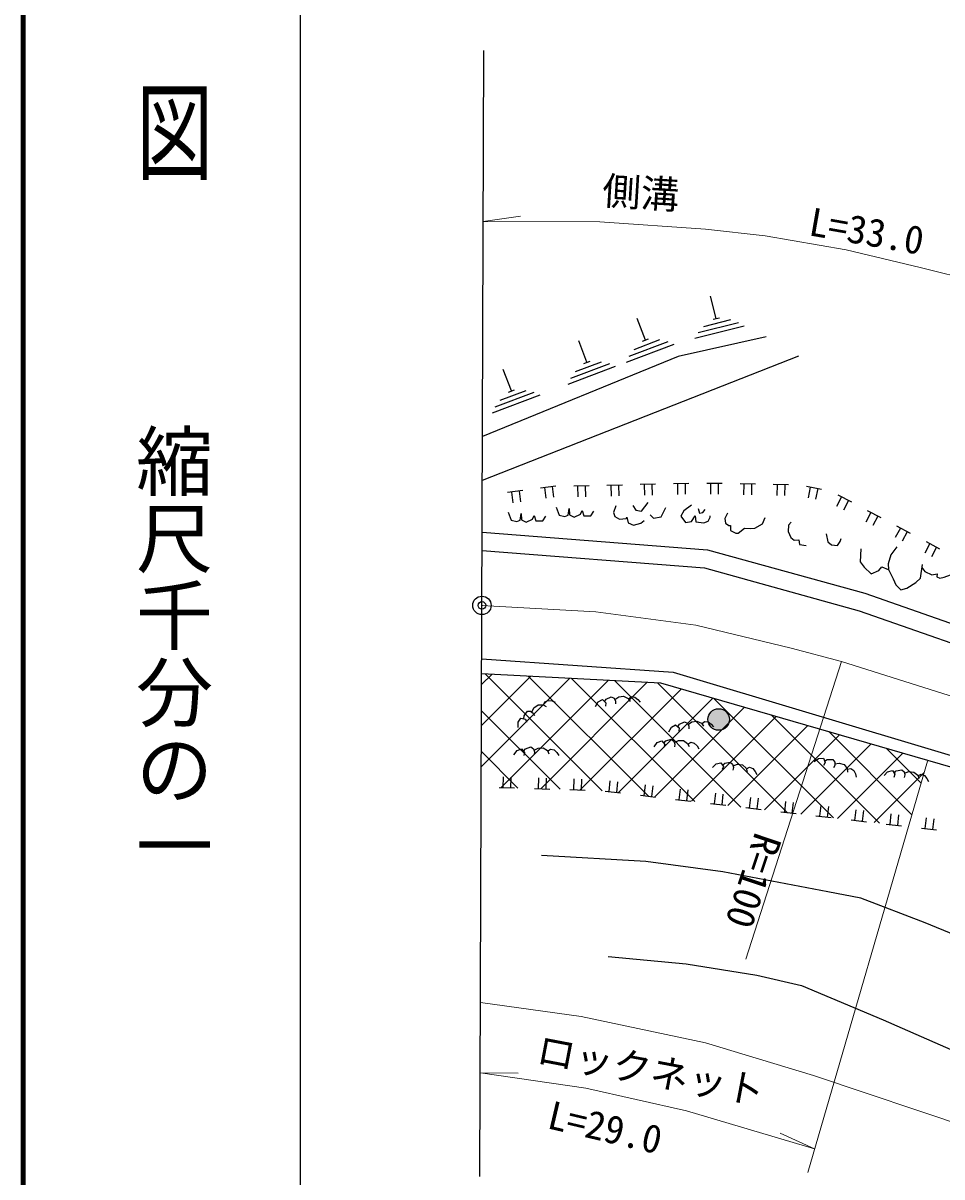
# Model space of a CAD drawing. Units: millimetres at full size, sheet at 1:1000; details may follow other scales. Extents: x 40000 to 680000, y 20000 to 380000.
# Drawn here: x 40000 to 99710, y 241971 to 316987 of the extents above; entities that cross this region are included whole.
import ezdxf
from ezdxf.enums import TextEntityAlignment as Align

# ---------------------------------------------------------------- set-up
doc = ezdxf.new("R2010")
doc.units = ezdxf.units.MM
doc.header["$LTSCALE"] = 1000
doc.header["$PDMODE"] = 32
doc.header["$PDSIZE"] = 500
doc.linetypes.add('CHAIN', pattern=[18.5, 12, -1.5, 3.5, -1.5])
for name, color, linetype, lineweight in [('M-BGD', 7, 'Continuous', 25), ('M-BMK', 2, 'CHAIN', 13), ('M-BMK-OTRS', 5, 'Continuous', 25), ('M-BMK-SRVR', 3, 'Continuous', 25), ('M-STR-HTXT', 7, 'Continuous', 13), ('M-TTL', 2, 'Continuous', 140), ('M-TTL-BAND', 7, 'Continuous', 25)]:
    doc.layers.add(name, color=color, linetype=linetype, lineweight=lineweight)
doc.layers.add('M-OTRS', color=6, linetype='Continuous')
doc.styles.add('@ＭＳ ゴシック', font='')
doc.styles.add('ＭＳ ゴシック', font='')
doc.styles.get('@ＭＳ ゴシック').set_extended_font_data('@MS Gothic')
doc.styles.get('ＭＳ ゴシック').set_extended_font_data('MS Gothic')

msp = doc.modelspace()

# ---------------------------------------------------------------- hatches: boundary and pattern name
at = {"layer": 'M-BGD'}
msp.add_hatch(color=256, dxfattribs=at).paths.add_polyline_path([(85901, 271711, -1), (84501, 271711, -0.41421), (85201, 272411, -0.41421)])

# ---------------------------------------------------------------- linework, layer by layer
for p, q in [((85043, 297780), (84680, 299235)), ((84840, 297729), (85247, 297831)), ((80440, 296373), (79908, 297776)), ((83660, 296507), (86862, 297306)), ((83879, 296871), (86498, 297524)), ((84243, 297271), (85989, 297707)), ((76644, 294934), (76112, 296336)), ((79705, 295774), (81388, 296412)), ((80244, 296299), (80637, 296448)), ((79217, 294947), (82302, 296117)), ((79391, 295334), (81915, 296291)), ((69844, 287276), (90421, 295355)), ((75595, 293894), (78119, 294851)), ((75909, 294334), (77592, 294972)), ((76448, 294859), (76841, 295008)), ((71734, 293071), (71202, 294473)), ((75421, 293507), (78506, 294677)), ((70510, 291644), (73596, 292815)), ((70684, 292031), (73209, 292989)), ((70999, 292471), (72682, 293110)), ((71537, 292996), (71930, 293145)), ((72478, 286596), (71487, 286462)), ((72230, 286562), (72324, 285869)), ((74620, 286885), (73629, 286751)), ((73877, 286785), (73971, 286091)), ((74372, 286851), (74466, 286158)), ((76784, 286898), (75785, 286873)), ((76035, 286879), (76052, 286180)), ((76534, 286892), (76552, 286192)), ((78945, 286953), (77945, 286928)), ((78195, 286934), (78213, 286234)), ((78695, 286947), (78713, 286247)), ((81106, 287008), (80106, 286983)), ((80356, 286989), (80374, 286289)), ((80856, 287002), (80874, 286302)), ((83267, 287063), (82267, 287037)), ((82517, 287044), (82535, 286344)), ((83017, 287057), (83034, 286357)), ((85428, 287044), (84428, 287062)), ((84678, 287058), (84665, 286358)), ((85178, 287049), (85165, 286349)), ((87589, 287004), (86589, 287022)), ((86839, 287018), (86826, 286318)), ((87339, 287008), (87326, 286308)), ((89750, 286964), (88750, 286982)), ((89000, 286977), (88987, 286278)), ((89500, 286968), (89487, 286268)), ((91883, 286669), (90903, 286866)), ((91148, 286817), (91010, 286131)), ((91638, 286718), (91500, 286032)), ((71735, 286495), (71829, 285802)), ((93192, 286182), (92864, 285564)), ((93855, 285830), (92971, 286299)), ((93634, 285948), (93306, 285329)), ((95101, 285169), (94773, 284550)), ((95764, 284817), (94881, 285286)), ((95543, 284934), (95215, 284316)), ((97011, 284155), (96682, 283537)), ((97673, 283804), (96790, 284273)), ((97452, 283921), (97124, 283303)), ((98920, 283142), (98592, 282524)), ((99582, 282790), (98699, 283259)), ((99361, 282907), (99033, 282289)), ((70483, 274660), (69799, 273977)), ((70031, 274684), (77637, 267077)), ((75523, 274397), (69782, 268655)), ((73003, 274528), (69791, 271316)), ((78043, 274265), (71062, 267284)), ((72829, 274537), (80642, 266725)), ((80562, 274133), (73637, 267208)), ((75627, 274391), (83646, 266372)), ((78425, 274245), (86650, 266019)), ((81223, 274098), (89654, 265667)), ((82776, 273695), (76212, 267131)), ((84833, 273100), (78687, 266954)), ((84889, 273084), (92659, 265314)), ((86890, 272505), (81060, 266675)), ((69794, 272269), (74892, 267170)), ((88946, 271910), (83433, 266397)), ((88620, 272005), (95663, 264961)), ((91003, 271315), (85806, 266118)), ((92351, 270925), (97758, 265519)), ((93060, 270720), (88179, 265840)), ((95116, 270125), (90552, 265561)), ((69785, 269626), (72159, 267252)), ((97173, 269530), (92926, 265283)), ((96082, 269846), (98353, 267575)), ((71189, 267281), (71210, 267980)), ((71689, 267266), (71710, 267965)), ((73486, 267212), (73507, 267912)), ((73986, 267197), (74007, 267897)), ((75784, 267144), (75805, 267844)), ((76284, 267129), (76305, 267829)), ((98549, 268255), (95299, 265004)), ((70939, 267288), (71939, 267258)), ((73237, 267220), (74236, 267190)), ((75534, 267151), (76534, 267122)), ((78078, 267026), (78159, 267721)), ((78574, 266967), (78656, 267662)), ((80360, 266758), (80442, 267453)), ((80857, 266699), (80939, 267395)), ((82643, 266490), (82725, 267185)), ((83140, 266431), (83221, 267127)), ((77829, 267055), (78823, 266938)), ((80112, 266787), (81105, 266670)), ((82395, 266519), (83388, 266402)), ((84926, 266222), (85008, 266917)), ((85423, 266163), (85504, 266859)), ((87209, 265954), (87290, 266649)), ((87705, 265895), (87787, 266591)), ((89492, 265686), (89573, 266381)), ((89988, 265628), (90070, 266323)), ((84678, 266251), (85671, 266134)), ((86961, 265983), (87954, 265866)), ((89243, 265715), (90237, 265598)), ((91774, 265418), (91856, 266113)), ((92271, 265360), (92353, 266055)), ((94057, 265150), (94139, 265845)), ((94554, 265092), (94635, 265787)), ((96340, 264882), (96422, 265577)), ((91526, 265447), (92519, 265330)), ((93809, 265179), (94802, 265063)), ((96092, 264911), (97085, 264795)), ((96837, 264824), (96918, 265519)), ((98623, 264614), (98704, 265309)), ((99119, 264556), (99201, 265251)), ((98374, 264643), (99368, 264527))]:
    msp.add_line(p, q, dxfattribs=at)
for points in [[(88278, 296578), (82578, 295317), (69854, 290106)], [(71532, 285197), (71727, 284677), (72078, 284573), (72312, 284677), (72364, 285106), (72390, 284690), (72702, 284547), (73105, 284729), (73222, 284976), (73313, 284625), (73781, 284625), (73962, 284924)], [(74651, 285522), (74846, 285002), (75197, 284898), (75431, 285002), (75483, 285431), (75509, 285015), (75820, 284872), (76223, 285054), (76340, 285301), (76431, 284950), (76899, 284950), (77081, 285249)], [(78526, 285611), (78373, 285178), (78456, 284897), (78749, 284738), (79196, 284776), (79241, 284872), (79317, 284502), (79662, 284355), (80147, 284482), (80351, 284642)], [(79617, 285631), (79828, 285312), (80179, 285261), (80613, 285809)], [(80760, 285006), (80957, 284801), (81462, 284878), (81768, 285503)], [(83436, 285649), (82945, 285266), (82753, 284928), (83047, 284520), (83428, 284586), (83685, 284947)], [(83865, 285435), (83960, 285127), (84164, 285162), (84315, 285357)], [(85769, 285123), (85608, 284785), (85638, 284478), (85860, 284312), (85976, 284327), (85981, 284000), (86308, 283814), (86469, 283824), (86887, 284146), (87295, 284136), (87562, 284141), (88055, 284433), (88226, 284836)], [(83685, 284947), (83708, 284561), (84234, 284498), (84520, 284601), (84652, 284856), (84652, 284960)], [(89912, 284545), (89736, 284348), (89718, 283926), (89881, 283547), (90110, 283364), (90402, 283385), (90465, 283079), (90898, 283026)], [(69833, 283894), (84481, 282740), (94695, 279918), (105273, 276213)], [(92189, 283780), (92298, 283255), (92545, 283069), (92932, 283023), (93105, 283273), (93168, 283470)], [(96775, 282938), (96397, 282425), (96225, 281820), (96232, 281461), (96535, 280852), (96724, 280473), (97041, 280144), (97420, 280245), (98021, 280606), (98318, 280903), (98438, 281781)], [(69829, 282703), (84275, 281565), (94340, 278785), (104881, 275093)], [(94451, 282803), (94388, 281957), (94668, 281624), (95109, 281183), (95604, 281390), (95811, 281633), (96207, 281471)], [(98413, 281592), (98594, 281341), (99063, 281116), (99392, 281186), (99372, 280987), (99572, 280907), (99851, 280957), (100261, 281126)], [(69805, 275659), (82242, 274792), (108919, 266801), (111579, 266304), (120631, 262153), (126785, 258224), (135657, 254690), (148714, 255791), (154938, 255928), (159079, 256732), (168547, 258270)], [(69802, 274696), (81419, 274088), (108196, 266341)], [(77789, 272866), (77896, 273032), (78226, 273192), (78407, 273099), (78508, 272907), (78505, 272728)], [(78458, 273003), (78704, 273177), (79027, 273225), (79321, 273079), (79446, 272885)], [(79346, 273041), (79519, 273195), (79754, 273167), (79953, 273015), (80098, 272841)], [(73067, 272189), (73201, 272460), (73462, 272657), (73790, 272669), (73992, 272559)], [(73829, 272648), (73908, 272866), (74127, 272953), (74375, 272915), (74586, 272830)], [(77195, 272553), (77363, 272853), (77645, 273000), (77861, 272799), (77838, 272586)], [(72173, 271192), (72178, 271535), (72355, 271799), (72641, 271725), (72722, 271527)], [(72545, 271750), (72560, 271946), (72773, 272245), (72977, 272250), (73157, 272129), (73241, 271971)], [(82552, 271229), (82657, 271396), (82984, 271560), (83168, 271469), (83270, 271278), (83270, 271100)], [(83219, 271374), (83463, 271551), (83786, 271603), (84082, 271461), (84209, 271268)], [(84106, 271423), (84278, 271579), (84513, 271554), (84713, 271405), (84861, 271232)], [(81962, 270909), (82127, 271211), (82406, 271360), (82625, 271162), (82604, 270949)], [(81000, 269942), (81210, 270215), (81510, 270319), (81695, 270089), (81641, 269882)], [(81633, 270166), (81763, 270314), (82112, 270426), (82279, 270307), (82350, 270102), (82322, 269927)], [(82314, 270205), (82583, 270342), (82910, 270343), (83180, 270156), (83276, 269946)], [(83199, 270115), (83392, 270242), (83620, 270181), (83795, 270002), (83914, 269808)], [(71898, 269405), (72099, 269684), (72395, 269798), (72587, 269574), (72540, 269365)], [(72523, 269649), (72648, 269802), (72993, 269925), (73163, 269812), (73242, 269609), (73219, 269433)], [(73203, 269711), (73467, 269856), (73793, 269868), (74069, 269690), (74172, 269484)], [(74089, 269650), (74279, 269784), (74509, 269730), (74690, 269557), (74814, 269367)], [(84800, 268584), (85039, 268832), (85348, 268902), (85506, 268653), (85430, 268453)], [(85454, 268736), (85599, 268869), (85959, 268941), (86111, 268805), (86159, 268593), (86112, 268422)], [(86135, 268699), (86418, 268805), (86743, 268770), (86990, 268554), (87062, 268335)], [(87004, 268512), (87211, 268616), (87431, 268530), (87584, 268333), (87681, 268127)], [(91413, 268985), (91696, 269179), (92014, 269186), (92119, 268910), (92004, 268730)], [(92084, 269003), (92253, 269104), (92620, 269102), (92742, 268938), (92746, 268721), (92666, 268563)], [(92744, 268830), (93042, 268877), (93353, 268778), (93552, 268516), (93579, 268287)], [(93558, 268472), (93781, 268533), (93979, 268405), (94091, 268180), (94143, 267959)], [(95950, 268063), (96182, 268316), (96490, 268394), (96654, 268148), (96583, 267947)], [(96599, 268231), (96742, 268367), (97099, 268447), (97255, 268315), (97308, 268104), (97265, 267932)], [(97282, 268210), (97562, 268322), (97887, 268295), (98140, 268085), (98217, 267867)], [(98155, 268043), (98359, 268152), (98581, 268071), (98739, 267877), (98840, 267674)], [(152532, 241110), (150122, 241121), (147627, 241648), (145676, 242108), (144409, 242298), (139695, 242051), (136920, 242130), (134868, 242399), (132589, 242871), (130481, 243644), (127125, 245160), (121245, 248178), (115276, 251367), (109893, 253886), (102878, 256734), (98614, 258501), (94450, 260089), (92289, 260502), (85479, 261807), (80465, 262477), (73680, 262858)], [(78020, 256307), (83087, 255835), (87681, 255092), (90586, 254417), (95894, 252174), (102055, 249484), (103137, 248788), (105059, 247791), (108081, 245765), (110933, 243386), (112848, 242006)]]:
    msp.add_lwpolyline(points, dxfattribs=at)
msp.add_circle((85201, 271711), 700, dxfattribs=at)
at = {"layer": 'M-BMK'}
msp.add_lwpolyline([(69817, 279126), (77217, 278703), (83720, 277836), (89920, 276356), (93176, 275473), (118484, 267470), (137503, 261489), (144264, 259971), (149476, 259467), (154008, 259343)], dxfattribs=at)
at = {"layer": 'M-BMK-OTRS'}
msp.add_line((69692, 242002), (69938, 315211), dxfattribs=at)
at = {"layer": 'M-BMK-SRVR'}
msp.add_circle((69817, 279126), 600, dxfattribs=at)
at = {"layer": 'M-OTRS'}
msp.add_point((69817, 279126), dxfattribs=at)
at = {"layer": 'M-STR-HTXT'}
for p, q in [((69901, 304092), (72333, 304426)), ((93176, 275473), (86972, 256128)), ((90987, 242249), (98773, 269004)), ((69715, 248730), (72170, 248720)), ((91440, 243806), (89206, 244824))]:
    msp.add_line(p, q, dxfattribs=at)
for points in [[(108028, 298061), (101958, 300189), (98287, 301092), (93491, 302238), (88228, 303163), (84352, 303579), (77482, 304067), (69901, 304092)], [(69730, 253312), (76266, 252405), (84354, 250679), (91372, 248568), (101567, 245138), (115007, 241045), (128783, 236761), (138465, 233747), (143922, 232649), (149947, 232150), (154388, 232153), (158933, 232475), (164013, 233184), (170881, 235044), (180134, 238510), (193157, 243359), (200566, 246235)], [(69715, 248730), (76559, 247740), (83122, 246271), (91440, 243806)]]:
    msp.add_lwpolyline(points, dxfattribs=at)
at = {"layer": 'M-TTL'}
msp.add_line((40000, 380000), (40000, 20000), dxfattribs=at)
at = {"layer": 'M-TTL-BAND'}
msp.add_line((58000, 370000), (58000, 20000), dxfattribs=at)

# ---------------------------------------------------------------- texts
at = {"layer": 'M-STR-HTXT', "style": 'ＭＳ ゴシック'}
for s, rotation, p in [('側溝', 356.508, (77560, 304643)), ('L=33.0', 350.065, (90887, 302661)), ('R=100', 251.519, (87066, 264638)), ('ロックネット', 349.216, (73158, 248853)), ('L=29.0', 346.759, (73852, 244618))]:
    msp.add_text(s, height=1833, rotation=rotation, dxfattribs=at).set_placement(p, align=Align.BOTTOM_LEFT)
at = {"layer": 'M-TTL-BAND', "style": '@ＭＳ ゴシック', "width": 1.4}
msp.add_text('平  面  図', height=3666, rotation=270, dxfattribs=at).set_placement((49777, 306475), align=Align.MIDDLE_RIGHT)
at = {"layer": 'M-TTL-BAND', "style": '@ＭＳ ゴシック'}
msp.add_text('縮尺千分の一', height=3666, rotation=270, dxfattribs=at).set_placement((49777, 261030), align=Align.MIDDLE_RIGHT)

doc.saveas('drawing.dxf')
